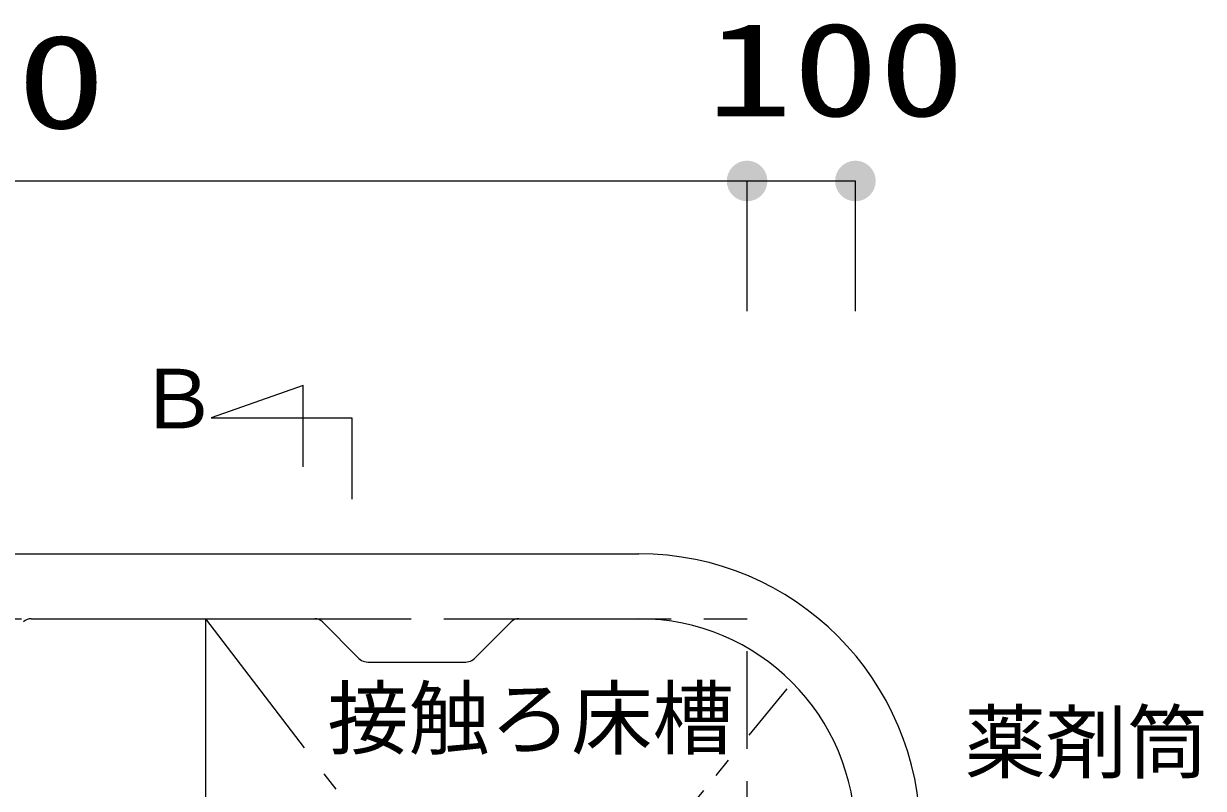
# Model space of a CAD drawing. Units: millimetres, scale not verified. Extents: x -9535 to 7784, y -6883 to 5195.
# Drawn here: x -5012 to -3923, y 1295 to 2000 of the extents above; entities that cross this region are included whole.
import ezdxf
from ezdxf.enums import TextEntityAlignment as Align

# ---------------------------------------------------------------- set-up
doc = ezdxf.new("R2010")
doc.units = ezdxf.units.MM
doc.header["$LTSCALE"] = 30
doc.linetypes.add('DASHED3', pattern=[4, 3, -1])
doc.linetypes.add('DOUBLE_CHAIN1', pattern=[8.8, 5, -1, 0.6, -0.6, 0.6, -1])
for name, color, linetype, lineweight in [('0-1_KIKI', 3, 'Continuous', 25), ('0-2_SEISAKU', 2, 'Continuous', 25), ('0-6_SUNPO', 7, 'Continuous', 25)]:
    doc.layers.add(name, color=color, linetype=linetype, lineweight=lineweight)
doc.styles.add('MS Gothic', font='')
doc.styles.add('ＭＳ ゴシック', font='')
doc.styles.get('MS Gothic').set_extended_font_data('MS Gothic')
doc.styles.get('ＭＳ ゴシック').set_extended_font_data('MS Gothic')

msp = doc.modelspace()

# ---------------------------------------------------------------- linework, layer by layer
at = {"layer": '0-1_KIKI'}
for p, q in [((-5843.79, 1511.16), (-4443.79, 1511.16)), ((-5004.64, 1451.16), (-4742.95, 1451.16)), ((-4843.79, 1451.16), (-4843.79, 251.16)), ((-4554.64, 1451.16), (-4443.79, 1451.16)), ((-4703.19, 1415.42), (-4735.86, 1448.22)), ((-4594.4, 1415.42), (-4561.73, 1448.22)), ((-4692.56, 1411.01), (-4605.02, 1411.01))]:
    msp.add_line(p, q, dxfattribs=at)
at = {"layer": '0-1_KIKI', "linetype": 'DOUBLE_CHAIN1'}
for p, q in [((-4843.79, 1451.16), (-4293.94, 731.16)), ((-4843.85, 731.16), (-4306.67, 1386.64))]:
    msp.add_line(p, q, dxfattribs=at)
at = {"layer": '0-1_KIKI'}
for points in [[(-4753.62, 1591.51), (-4753.62, 1666.51), (-4838.62, 1636.51)], [(-4838.62, 1636.51), (-4708.62, 1636.51), (-4708.62, 1561.51)]]:
    msp.add_lwpolyline(points, dxfattribs=at)
for centre, radius, start, end in [((-4443.79, 1251.16), 260, 0, 90), ((-5004.64, 1441.16), 10, 90, 135.10923), ((-4742.95, 1441.16), 10, 44.89078, 90), ((-4554.64, 1441.16), 10, 90, 135.10922), ((-4443.79, 1251.16), 200, 0, 90), ((-4692.56, 1426.01), 15, 224.89078, 270), ((-4605.02, 1426.01), 15, 270, 315.10922)]:
    msp.add_arc(centre, radius, start, end, dxfattribs=at)
at = {"layer": '0-2_SEISAKU', "linetype": 'DASHED3'}
msp.add_line((-5943.79, 1451.16), (-4343.79, 1451.16), dxfattribs=at)
msp.add_lwpolyline([(-5943.79, 251.16), (-4343.79, 251.16), (-4343.79, 1451.16)], dxfattribs=at)
at = {"layer": '0-6_SUNPO', "color": 4}
for p, q in [((-5943.79, 1855.22), (-4343.79, 1855.22)), ((-4343.79, 1735.22), (-4343.79, 1855.22)), ((-4343.79, 1735.22), (-4343.79, 1855.22)), ((-4343.79, 1855.22), (-4243.79, 1855.22)), ((-4243.79, 1735.22), (-4243.79, 1855.22))]:
    msp.add_line(p, q, dxfattribs=at)
at = {"layer": '0-6_SUNPO'}
for points in [[(-4347.45, 1873.61), (-4343.79, 1855.22), (-4350.97, 1872.55)], [(-4347.45, 1873.61), (-4343.79, 1855.22), (-4350.97, 1872.55)], [(-4343.79, 1873.97), (-4343.79, 1855.22), (-4347.45, 1873.61)], [(-4343.79, 1873.97), (-4343.79, 1855.22), (-4347.45, 1873.61)], [(-4340.14, 1873.61), (-4343.79, 1855.22), (-4343.79, 1873.97)], [(-4340.14, 1873.61), (-4343.79, 1855.22), (-4343.79, 1873.97)], [(-4336.62, 1872.55), (-4343.79, 1855.22), (-4340.14, 1873.61)], [(-4336.62, 1872.55), (-4343.79, 1855.22), (-4340.14, 1873.61)], [(-4247.45, 1873.61), (-4243.79, 1855.22), (-4250.97, 1872.55)], [(-4243.79, 1873.97), (-4243.79, 1855.22), (-4247.45, 1873.61)], [(-4240.14, 1873.61), (-4243.79, 1855.22), (-4243.79, 1873.97)], [(-4236.62, 1872.55), (-4243.79, 1855.22), (-4240.14, 1873.61)], [(-4359.38, 1865.64), (-4343.79, 1855.22), (-4361.12, 1862.4)], [(-4359.38, 1865.64), (-4343.79, 1855.22), (-4361.12, 1862.4)], [(-4357.05, 1868.48), (-4343.79, 1855.22), (-4359.38, 1865.64)], [(-4357.05, 1868.48), (-4343.79, 1855.22), (-4359.38, 1865.64)], [(-4354.21, 1870.81), (-4343.79, 1855.22), (-4357.05, 1868.48)], [(-4354.21, 1870.81), (-4343.79, 1855.22), (-4357.05, 1868.48)], [(-4350.97, 1872.55), (-4343.79, 1855.22), (-4354.21, 1870.81)], [(-4350.97, 1872.55), (-4343.79, 1855.22), (-4354.21, 1870.81)], [(-4333.38, 1870.81), (-4343.79, 1855.22), (-4336.62, 1872.55)], [(-4333.38, 1870.81), (-4343.79, 1855.22), (-4336.62, 1872.55)], [(-4330.54, 1868.48), (-4343.79, 1855.22), (-4333.38, 1870.81)], [(-4330.54, 1868.48), (-4343.79, 1855.22), (-4333.38, 1870.81)], [(-4328.2, 1865.64), (-4343.79, 1855.22), (-4330.54, 1868.48)], [(-4328.2, 1865.64), (-4343.79, 1855.22), (-4330.54, 1868.48)], [(-4326.47, 1862.4), (-4343.79, 1855.22), (-4328.2, 1865.64)], [(-4326.47, 1862.4), (-4343.79, 1855.22), (-4328.2, 1865.64)], [(-4259.38, 1865.64), (-4243.79, 1855.22), (-4261.12, 1862.4)], [(-4257.05, 1868.48), (-4243.79, 1855.22), (-4259.38, 1865.64)], [(-4254.21, 1870.81), (-4243.79, 1855.22), (-4257.05, 1868.48)], [(-4250.97, 1872.55), (-4243.79, 1855.22), (-4254.21, 1870.81)], [(-4233.38, 1870.81), (-4243.79, 1855.22), (-4236.62, 1872.55)], [(-4230.54, 1868.48), (-4243.79, 1855.22), (-4233.38, 1870.81)], [(-4228.2, 1865.64), (-4243.79, 1855.22), (-4230.54, 1868.48)], [(-4226.47, 1862.4), (-4243.79, 1855.22), (-4228.2, 1865.64)], [(-4362.18, 1858.88), (-4343.79, 1855.22), (-4362.54, 1855.22)], [(-4362.18, 1858.88), (-4343.79, 1855.22), (-4362.54, 1855.22)], [(-4362.54, 1855.22), (-4343.79, 1855.22), (-4362.18, 1851.57)], [(-4362.54, 1855.22), (-4343.79, 1855.22), (-4362.18, 1851.57)], [(-4361.12, 1862.4), (-4343.79, 1855.22), (-4362.18, 1858.88)], [(-4361.12, 1862.4), (-4343.79, 1855.22), (-4362.18, 1858.88)], [(-4362.18, 1851.57), (-4343.79, 1855.22), (-4361.12, 1848.05)], [(-4362.18, 1851.57), (-4343.79, 1855.22), (-4361.12, 1848.05)], [(-4361.12, 1848.05), (-4343.79, 1855.22), (-4359.38, 1844.81)], [(-4361.12, 1848.05), (-4343.79, 1855.22), (-4359.38, 1844.81)], [(-4359.38, 1844.81), (-4343.79, 1855.22), (-4357.05, 1841.97)], [(-4359.38, 1844.81), (-4343.79, 1855.22), (-4357.05, 1841.97)], [(-4357.05, 1841.97), (-4343.79, 1855.22), (-4354.21, 1839.63)], [(-4357.05, 1841.97), (-4343.79, 1855.22), (-4354.21, 1839.63)], [(-4354.21, 1839.63), (-4343.79, 1855.22), (-4350.97, 1837.9)], [(-4354.21, 1839.63), (-4343.79, 1855.22), (-4350.97, 1837.9)], [(-4350.97, 1837.9), (-4343.79, 1855.22), (-4347.45, 1836.84)], [(-4350.97, 1837.9), (-4343.79, 1855.22), (-4347.45, 1836.84)], [(-4347.45, 1836.84), (-4343.79, 1855.22), (-4343.79, 1836.47)], [(-4347.45, 1836.84), (-4343.79, 1855.22), (-4343.79, 1836.47)], [(-4325.41, 1858.88), (-4343.79, 1855.22), (-4326.47, 1862.4)], [(-4325.41, 1858.88), (-4343.79, 1855.22), (-4326.47, 1862.4)], [(-4325.04, 1855.22), (-4343.79, 1855.22), (-4325.41, 1858.88)], [(-4325.04, 1855.22), (-4343.79, 1855.22), (-4325.41, 1858.88)], [(-4343.79, 1836.47), (-4343.79, 1855.22), (-4340.14, 1836.84)], [(-4340.14, 1836.84), (-4343.79, 1855.22), (-4336.62, 1837.9)], [(-4336.62, 1837.9), (-4343.79, 1855.22), (-4333.38, 1839.63)], [(-4333.38, 1839.63), (-4343.79, 1855.22), (-4330.54, 1841.97)], [(-4330.54, 1841.97), (-4343.79, 1855.22), (-4328.2, 1844.81)], [(-4328.2, 1844.81), (-4343.79, 1855.22), (-4326.47, 1848.05)], [(-4326.47, 1848.05), (-4343.79, 1855.22), (-4325.41, 1851.57)], [(-4325.41, 1851.57), (-4343.79, 1855.22), (-4325.04, 1855.22)], [(-4343.79, 1836.47), (-4343.79, 1855.22), (-4340.14, 1836.84)], [(-4340.14, 1836.84), (-4343.79, 1855.22), (-4336.62, 1837.9)], [(-4336.62, 1837.9), (-4343.79, 1855.22), (-4333.38, 1839.63)], [(-4333.38, 1839.63), (-4343.79, 1855.22), (-4330.54, 1841.97)], [(-4330.54, 1841.97), (-4343.79, 1855.22), (-4328.2, 1844.81)], [(-4328.2, 1844.81), (-4343.79, 1855.22), (-4326.47, 1848.05)], [(-4326.47, 1848.05), (-4343.79, 1855.22), (-4325.41, 1851.57)], [(-4325.41, 1851.57), (-4343.79, 1855.22), (-4325.04, 1855.22)], [(-4262.18, 1858.88), (-4243.79, 1855.22), (-4262.54, 1855.22)], [(-4262.54, 1855.22), (-4243.79, 1855.22), (-4262.18, 1851.57)], [(-4261.12, 1862.4), (-4243.79, 1855.22), (-4262.18, 1858.88)], [(-4262.18, 1851.57), (-4243.79, 1855.22), (-4261.12, 1848.05)], [(-4261.12, 1848.05), (-4243.79, 1855.22), (-4259.38, 1844.81)], [(-4259.38, 1844.81), (-4243.79, 1855.22), (-4257.05, 1841.97)], [(-4257.05, 1841.97), (-4243.79, 1855.22), (-4254.21, 1839.63)], [(-4254.21, 1839.63), (-4243.79, 1855.22), (-4250.97, 1837.9)], [(-4250.97, 1837.9), (-4243.79, 1855.22), (-4247.45, 1836.84)], [(-4247.45, 1836.84), (-4243.79, 1855.22), (-4243.79, 1836.47)], [(-4225.41, 1858.88), (-4243.79, 1855.22), (-4226.47, 1862.4)], [(-4225.04, 1855.22), (-4243.79, 1855.22), (-4225.41, 1858.88)], [(-4243.79, 1836.47), (-4243.79, 1855.22), (-4240.14, 1836.84)], [(-4240.14, 1836.84), (-4243.79, 1855.22), (-4236.62, 1837.9)], [(-4236.62, 1837.9), (-4243.79, 1855.22), (-4233.38, 1839.63)], [(-4233.38, 1839.63), (-4243.79, 1855.22), (-4230.54, 1841.97)], [(-4230.54, 1841.97), (-4243.79, 1855.22), (-4228.2, 1844.81)], [(-4228.2, 1844.81), (-4243.79, 1855.22), (-4226.47, 1848.05)], [(-4226.47, 1848.05), (-4243.79, 1855.22), (-4225.41, 1851.57)], [(-4225.41, 1851.57), (-4243.79, 1855.22), (-4225.04, 1855.22)]]:
    msp.add_solid(points, dxfattribs=at)

# ---------------------------------------------------------------- texts
at = {"layer": '0-1_KIKI', "color": 4, "style": 'MS Gothic'}
for s, p in [('Ｂ', (-4906.75, 1610.34)), ('接触ろ床槽', (-4731.19, 1315.36)), ('薬剤筒', (-4143.03, 1293.29))]:
    msp.add_text(s, height=54.99, dxfattribs=at).set_placement(p, align=Align.BOTTOM_LEFT)
at = {"layer": '0-6_SUNPO', "color": 3, "style": 'ＭＳ ゴシック'}
for s, width, p in [('100', 1.35, (-4381.22, 1888.97)), ('1600', 1.4, (-5265.51, 1877.72))]:
    msp.add_text(s, height=86.59, dxfattribs=dict(at, width=width)).set_placement(p, align=Align.BOTTOM_LEFT)

doc.saveas('drawing.dxf')
